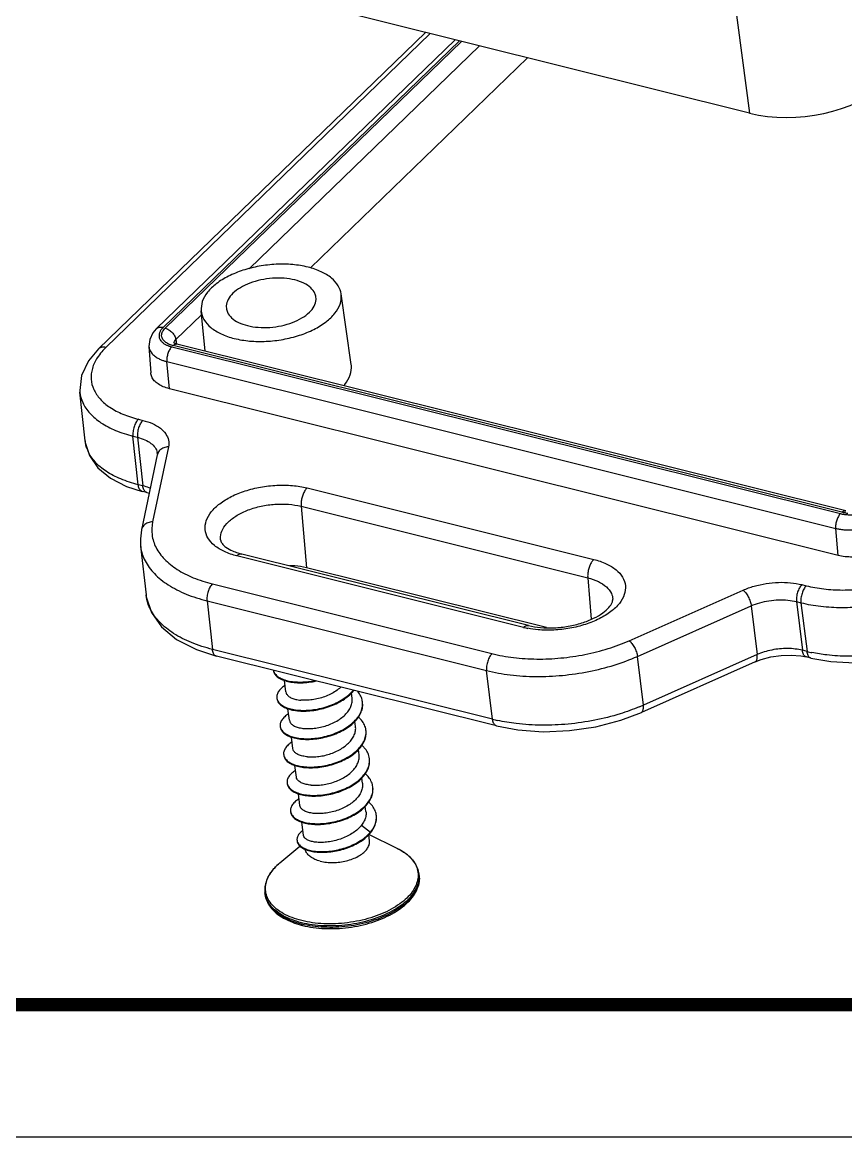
# Model space of a CAD drawing. Header units: millimetres. Extents: x -315 to 1788, y -2932 to -1928.
# Drawn here: x -227.97 to -207.54, y -2932.11 to -2904.47 of the extents above; entities that cross this region are included whole.
import ezdxf

# ---------------------------------------------------------------- set-up
doc = ezdxf.new("R2010")
doc.units = ezdxf.units.MM
doc.layers.add('from', color=7, linetype='Continuous')

# ---------------------------------------------------------------- blocks, each defined once
blk = doc.blocks.new('*u60')
at = {"color": 7, "linetype": 'Continuous'}
for p, q in [((-3.476, 2.412, 0), (-2.415, -5.513, 0)), ((-2.415, -5.513, 0), (-26.122, 0.398, 0)), ((-13.901, -2.649, 0), (-25.496, -13.866, 0)), ((-13.732, -2.691, 0), (-25.229, -13.813, 0)), ((-12.849, -2.911, 0), (-23.443, -13.159, 0)), ((-12.699, -2.949, 0), (-23.205, -13.112, 0)), ((-23.127, -13.131, 0), (-12.621, -2.968, 0)), ((-20.155, -11.025, 0), (-11.989, -3.126, 0)), ((-10.282, -3.551, 0), (-17.98, -10.998, 0)), ((-16.535, -14.417, 0), (-16.893, -11.914, 0)), ((-21.712, -13.941, 0), (-21.856, -12.519, 0)), ((-22.75, -13.535, 0), (-21.842, -12.657, 0)), ((-23.704, -13.776, 0), (-23.638, -14.716, 0)), ((-22.897, -13.792, 0), (0.804, -19.701, 0)), ((0.852, -19.655, 0), (-22.849, -13.746, 0)), ((-22.82, -13.651, 0), (-22.837, -13.64, 0)), ((-22.75, -13.535, 0), (-22.724, -13.694, 0)), ((0.99, -19.601, 0), (-22.712, -13.692, 0)), ((-23.067, -14.314, 0), (0.634, -20.223, 0)), ((-22.979, -15.274, 0), (-23.067, -14.314, 0)), ((0.723, -21.183, 0), (-22.979, -15.274, 0)), ((-25.966, -17.122, 0), (-26.151, -15.402, 0)), ((-24.079, -16.356, 0), (-23.92, -16.396, 0)), ((-24.269, -16.957, 0), (-24.11, -16.996, 0)), ((-24.084, -18.677, 0), (-24.269, -16.957, 0)), ((-24.11, -16.996, 0), (-23.92, -18.718, 0)), ((-23.013, -17.338, 0), (-23.574, -19.993, 0)), ((-23.407, -17.621, 0), (-23.969, -20.276, 0)), ((-23.404, -17.577, 0), (-23.404, -17.578, 0)), ((-24.499, -18.735, 0), (-23.943, -18.913, 0)), ((-23.92, -18.718, 0), (-24.084, -18.677, 0)), ((-23.779, -18.954, 0), (-23.943, -18.913, 0)), ((-23.779, -18.954, 0), (-23.694, -18.98, 0)), ((-18.099, -18.792, 0), (-7.94, -21.324, 0)), ((-18.311, -19.441, 0), (-8.153, -21.973, 0)), ((-18.311, -19.441, 0), (-18.122, -21.621, 0)), ((0.723, -21.183, 0), (0.634, -20.223, 0)), ((-23.998, -20.854, 0), (-23.808, -22.575, 0)), ((-10.429, -23.732, 0), (-20.587, -21.199, 0)), ((-10.257, -23.665, 0), (-20.415, -21.133, 0)), ((-9.619, -23.741, 0), (-18.122, -21.621, 0)), ((-8.153, -21.973, 0), (-8.026, -23.444, 0)), ((-21.456, -22.191, 0), (-11.546, -24.662, 0)), ((-6.683, -24.204, 0), (-2.65, -22.414, 0)), ((-0.566, -22.218, 0), (-0.407, -22.258, 0)), ((-21.646, -22.792, 0), (-21.455, -24.513, 0)), ((-21.646, -22.792, 0), (-11.736, -25.262, 0)), ((-0.755, -22.819, 0), (-0.546, -24.545, 0)), ((-0.755, -22.819, 0), (-0.597, -22.859, 0)), ((-0.597, -22.859, 0), (-0.381, -24.586, 0)), ((-6.391, -24.759, 0), (-2.359, -22.97, 0)), ((-2.359, -22.97, 0), (-2.149, -24.696, 0)), ((-22.021, -24.522, 0), (-21.315, -24.749, 0)), ((-11.527, -26.988, 0), (-21.455, -24.513, 0)), ((-11.386, -27.225, 0), (-21.315, -24.749, 0)), ((-6.182, -26.486, 0), (-6.391, -24.759, 0)), ((-2.149, -24.696, 0), (-6.182, -26.486, 0)), ((-0.381, -24.586, 0), (-0.546, -24.545, 0)), ((-0.241, -24.822, 0), (-0.405, -24.781, 0)), ((-11.527, -26.988, 0), (-11.736, -25.262, 0)), ((-2.219, -24.954, 0), (-6.252, -26.744, 0)), ((-18.848, -26.022, 0), (-18.898, -25.61, 0)), ((-16.504, -26.245, 0), (-16.526, -26.059, 0)), ((-18.725, -27.026, 0), (-18.776, -26.615, 0)), ((-16.381, -27.249, 0), (-16.404, -27.059, 0)), ((-18.603, -28.03, 0), (-18.653, -27.622, 0)), ((-16.259, -28.253, 0), (-16.282, -28.064, 0)), ((-18.48, -29.034, 0), (-18.531, -28.623, 0)), ((-16.136, -29.257, 0), (-16.159, -29.073, 0)), ((-18.358, -30.038, 0), (-18.408, -29.626, 0)), ((-16.014, -30.261, 0), (-16.037, -30.072, 0)), ((-18.229, -31.093, 0), (-18.285, -30.633, 0)), ((-16.17, -30.742, 0), (-15.853, -30.985, 0)), ((-15.887, -31.294, 0), (-15.914, -31.075, 0)), ((-14.903, -31.566, 0), (-15.913, -31.074, 0)), ((-15.853, -30.985, 0), (-15.85, -31.01, 0)), ((-19.06, -32.074, 0), (-18.351, -31.48, 0)), ((-14.126, -32.523, 0), (-14.132, -32.474, 0)), ((-19.585, -33.189, 0), (-19.591, -33.14, 0))]:
    blk.add_line(p, q, dxfattribs=at)
at = {"color": 7, "linetype": 'Continuous', "elevation": 0}
for points in [[(-23.443, -13.159), (-23.56, -13.294), (-23.676, -13.53), (-23.704, -13.776)], [(-22.712, -13.692), (-22.745, -13.683), (-22.82, -13.651)], [(-25.496, -13.866), (-25.85, -14.286), (-26.097, -14.809), (-26.156, -15.343), (-26.151, -15.403)], [(-25.967, -17.12), (-25.959, -17.178), (-25.812, -17.647), (-25.512, -18.075), (-25.068, -18.444), (-24.499, -18.735)], [(-23.404, -17.578), (-23.404, -17.605), (-23.407, -17.621)], [(-23.969, -20.277), (-24.008, -20.596), (-23.998, -20.854)], [(-23.808, -22.574), (-23.798, -22.651), (-23.618, -23.208), (-23.258, -23.718), (-22.724, -24.161), (-22.021, -24.522)], [(-0.241, -24.822), (0.464, -24.947), (1.317, -24.983), (2.187, -24.908), (3.036, -24.726), (3.827, -24.441), (4.524, -24.061), (5.019, -23.666)], [(-2.219, -24.954), (-2.007, -24.872), (-1.664, -24.779), (-1.303, -24.725), (-0.943, -24.712), (-0.604, -24.742), (-0.405, -24.781)], [(-11.386, -27.225), (-10.632, -27.366), (-9.727, -27.429), (-8.797, -27.391), (-7.871, -27.253), (-6.979, -27.02), (-6.252, -26.744)]]:
    blk.add_lwpolyline(points, dxfattribs=at)
at = {"color": 7, "linetype": 'Continuous'}
for centre, radius, start, end in [((-22.597, -12.733, 0), 1.044, 254.7648, 256.0142), ((-24.731, -16.975, 0), 1.245, 199.6801, 204.85), ((-23.831, -17.623, 0), 0.429, 6.1413, 11.6181), ((-23.104, -17.684, 0), 0.31, 160.3056, 168.1947), ((-24.208, -20.041, 0), 1.352, 65.937, 67.6625), ((1.158, -18.346, 0), 1.345, 262.317, 265.8847), ((-19.865, -18.915, 0), 2.285, 252.5042, 256.0589), ((-9.682, -20.73, 0), 3.094, 256.0194, 258.9611), ((0.854, -19.606, 0), 5.131, 256.0696, 258.079), ((-19.026, -25.197, 0), 0.273, 191.8208, 194.6768), ((-18.909, -26.201, 0), 0.268, 186.9282, 192.1784), ((-16.746, -26.446, 0), 0.614, 4.6532, 6.9995), ((-9.085, -19.933, 0), 7.167, 292.6481, 293.8964), ((-18.767, -27.201, 0), 0.288, 187.1594, 192.1282), ((-9.988, -20.8, 0), 6.376, 256.037, 257.662), ((-16.639, -27.452, 0), 0.631, 4.6816, 6.974), ((-18.648, -28.207, 0), 0.283, 186.8411, 197.2381), ((-16.517, -28.456, 0), 0.631, 4.6365, 6.9169), ((-18.542, -29.213, 0), 0.267, 186.7772, 192.075), ((-16.377, -29.458, 0), 0.614, 4.6428, 6.9661), ((-18.404, -30.214, 0), 0.282, 187.1636, 192.1992), ((-16.264, -30.464, 0), 0.624, 1.724, 7.0026), ((-16.777, -30.215, 0), 1.203, 319.4745, 320.2192), ((-16.772, -30.242, 0), 1.2, 320.2183, 321.1239), ((-18.203, -31.245, 0), 0.254, 187.1377, 192.7807), ((-18.191, -33.242, 0), 1.448, 141.9547, 145.5692), ((-18.524, -33.047, 0), 1.061, 156.5211, 156.7611), ((-14.919, -32.57, 0), 0.793, 3.4027, 6.9283), ((-18.815, -33.046, 0), 0.782, 186.9356, 190.4967), ((-17.454, -31.041, 0), 3.351, 255.3074, 256.0025)]:
    blk.add_arc(centre, radius, start, end, dxfattribs=at)
blk.add_ellipse((-0.59, -3.741, 0), major_axis=(3.475, 0.422), ratio=0.539083, start_param=-2.187859, end_param=-0.618965, dxfattribs=at)
for points, start_tangent, end_tangent in [([(-18.066, -10.968, 0), (-18.61, -10.878, 0), (-19.2, -10.868, 0), (-19.797, -10.936, 0), (-20.373, -11.08, 0), (-20.887, -11.29, 0), (-21.317, -11.556, 0), (-21.63, -11.859, 0), (-21.815, -12.187, 0), (-21.856, -12.514, 0), (-21.856, -12.519, 0)], (-0.9703, 0.241905), (0.101342, -0.994852)), ([(-16.893, -11.914, 0), (-16.992, -11.635, 0), (-17.232, -11.358, 0), (-17.598, -11.131, 0), (-18.066, -10.968, 0)], (-0.143722, 0.989618), (-0.9703, 0.241905)), ([(-18.537, -11.423, 0), (-18.916, -11.363, 0), (-19.326, -11.362, 0), (-19.739, -11.421, 0), (-20.127, -11.535, 0), (-20.464, -11.696, 0), (-20.727, -11.894, 0), (-20.897, -12.115, 0), (-20.963, -12.343, 0), (-20.961, -12.416, 0)], (-0.9703, 0.241905), (0.104394, -0.994536)), ([(-17.786, -12.028, 0), (-17.824, -11.898, 0), (-17.971, -11.7, 0), (-18.214, -11.538, 0), (-18.537, -11.423, 0)], (-0.14401, 0.989576), (-0.9703, 0.241905)), ([(-20.679, -13.495, 0), (-20.135, -13.585, 0), (-19.545, -13.595, 0), (-18.948, -13.527, 0), (-18.372, -13.383, 0), (-17.858, -13.173, 0), (-17.428, -12.907, 0), (-17.115, -12.604, 0), (-16.93, -12.276, 0), (-16.889, -11.949, 0), (-16.893, -11.914, 0)], (0.9703, -0.241905), (-0.143722, 0.989618)), ([(-20.209, -13.04, 0), (-19.829, -13.1, 0), (-19.419, -13.101, 0), (-19.006, -13.042, 0), (-18.618, -12.928, 0), (-18.281, -12.767, 0), (-18.018, -12.569, 0), (-17.848, -12.348, 0), (-17.782, -12.12, 0), (-17.786, -12.028, 0)], (0.9703, -0.241905), (-0.14401, 0.989576)), ([(-21.856, -12.519, 0), (-21.753, -12.828, 0), (-21.513, -13.105, 0), (-21.147, -13.332, 0), (-20.679, -13.495, 0)], (0.101342, -0.994852), (0.9703, -0.241905)), ([(-20.961, -12.416, 0), (-20.921, -12.565, 0), (-20.774, -12.763, 0), (-20.531, -12.925, 0), (-20.209, -13.04, 0)], (0.104394, -0.994536), (0.9703, -0.241905)), ([(-23.205, -13.112, 0), (-23.329, -13.104, 0), (-23.428, -13.146, 0), (-23.443, -13.159, 0)], (-0.970299, 0.241907), (-0.714728, -0.699402)), ([(-23.205, -13.112, 0), (-23.23, -13.137, 0), (-23.255, -13.165, 0), (-23.278, -13.197, 0), (-23.301, -13.232, 0), (-23.32, -13.271, 0), (-23.335, -13.313, 0), (-23.344, -13.36, 0), (-23.346, -13.411, 0), (-23.337, -13.467, 0), (-23.315, -13.522, 0), (-23.283, -13.573, 0), (-23.244, -13.617, 0), (-23.204, -13.653, 0), (-23.162, -13.682, 0), (-23.121, -13.707, 0), (-23.08, -13.728, 0), (-23.04, -13.746, 0), (-23.001, -13.761, 0), (-22.965, -13.773, 0), (-22.93, -13.784, 0), (-22.897, -13.792, 0)], (-0.718743, -0.695276), (0.970299, -0.241911)), ([(-22.871, -13.74, 0), (-23.005, -13.692, 0), (-23.139, -13.608, 0), (-23.227, -13.501, 0), (-23.254, -13.379, 0), (-23.22, -13.253, 0), (-23.127, -13.131, 0)], (-0.964831, 0.262873), (0.718621, 0.695402)), ([(-23.127, -13.131, 0), (-22.998, -13.187, 0), (-22.882, -13.282, 0), (-22.795, -13.405, 0), (-22.75, -13.535, 0)], (0.9703, -0.241905), (0.162235, -0.986752)), ([(-25.229, -13.813, 0), (-25.371, -13.805, 0), (-25.484, -13.855, 0), (-25.496, -13.866, 0)], (-0.9703, 0.241905), (-0.715095, -0.699028)), ([(-25.229, -13.813, 0), (-25.375, -13.967, 0)], (-0.718647, -0.695375), (-0.652867, -0.757473)), ([(-23.704, -13.776, 0), (-23.691, -13.852, 0), (-23.66, -13.931, 0), (-23.615, -14.003, 0), (-23.56, -14.065, 0), (-23.502, -14.116, 0), (-23.443, -14.158, 0), (-23.384, -14.194, 0), (-23.326, -14.224, 0), (-23.269, -14.249, 0), (-23.215, -14.27, 0), (-23.163, -14.287, 0), (-23.114, -14.302, 0), (-23.067, -14.314, 0)], (0.070071, -0.997542), (0.9703, -0.241907)), ([(-22.897, -13.792, 0), (-22.972, -13.892, 0), (-23.031, -14.025, 0), (-23.064, -14.173, 0), (-23.067, -14.314, 0)], (-0.718749, -0.695269), (0.091956, -0.995763)), ([(-22.849, -13.746, 0), (-22.768, -13.694, 0), (-22.712, -13.693, 0)], (0.718738, 0.695281), (0.976515, -0.215449)), ([(-22.817, -13.654, 0), (-22.8, -13.601, 0)], (0.132402, 0.991196), (0.454941, 0.890522)), ([(-22.8, -13.601, 0), (-22.75, -13.535, 0)], (0.454941, 0.890522), (0.718994, 0.695016)), ([(-25.375, -13.967, 0), (-25.533, -14.177, 0), (-25.71, -14.556, 0), (-25.753, -14.936, 0), (-25.661, -15.301, 0), (-25.436, -15.638, 0), (-25.087, -15.933, 0), (-24.629, -16.176, 0), (-24.079, -16.356, 0)], (-0.652867, -0.757473), (0.970274, -0.242007)), ([(-16.8, -15.169, 0), (-16.761, -15.122, 0), (-16.573, -14.787, 0), (-16.53, -14.453, 0), (-16.535, -14.417, 0)], (0.651954, 0.758258), (-0.143719, 0.989619)), ([(-22.979, -15.274, 0), (-23.195, -15.203, 0), (-23.376, -15.107, 0), (-23.513, -14.991, 0), (-23.602, -14.858, 0), (-23.638, -14.716, 0)], (-0.9703, 0.241905), (-0.069644, 0.997572)), ([(-26.151, -15.403, 0), (-26.051, -15.766, 0), (-25.798, -16.146, 0), (-25.405, -16.479, 0), (-24.889, -16.753, 0), (-24.269, -16.957, 0)], (0.109263, -0.994013), (0.970071, -0.242821)), ([(-24.079, -16.356, 0), (-24.165, -16.471, 0), (-24.231, -16.625, 0), (-24.268, -16.796, 0), (-24.269, -16.957, 0)], (-0.718749, -0.695269), (0.115215, -0.993341)), ([(-23.92, -16.396, 0), (-24.006, -16.511, 0), (-24.073, -16.665, 0), (-24.109, -16.835, 0), (-24.11, -16.996, 0)], (-0.718749, -0.695269), (0.115215, -0.993341)), ([(-23.92, -16.396, 0), (-23.576, -16.513, 0), (-23.3, -16.676, 0), (-23.108, -16.875, 0), (-23.011, -17.1, 0), (-23.013, -17.338, 0)], (0.970242, -0.242136), (-0.206806, -0.978382)), ([(-25.903, -17.394, 0), (-25.966, -17.122, 0)], (-0.336619, 0.941641), (-0.108207, 0.994128)), ([(-24.11, -16.996, 0), (-23.844, -17.087, 0), (-23.633, -17.211, 0), (-23.486, -17.364, 0), (-23.411, -17.537, 0)], (0.970654, -0.240482), (0.201771, -0.979433)), ([(-23.013, -17.338, 0), (-23.178, -17.37, 0), (-23.312, -17.454, 0), (-23.394, -17.577, 0), (-23.395, -17.58, 0)], (-0.999745, -0.022599), (-0.33753, -0.941315)), ([(-24.084, -18.677, 0), (-24.704, -18.473, 0), (-25.221, -18.199, 0), (-25.613, -17.866, 0), (-25.861, -17.498, 0)], (-0.970047, 0.242917), (-0.42021, 0.907427)), ([(-23.943, -18.912, 0), (-23.972, -18.902, 0), (-24.045, -18.819, 0), (-24.084, -18.677, 0)], (-0.975833, 0.218519), (-0.115215, 0.993341)), ([(-23.695, -18.791, 0), (-23.92, -18.718, 0)], (-0.924892, 0.380231), (-0.970701, 0.240291)), ([(-23.881, -18.86, 0), (-23.92, -18.718, 0)], (-0.447606, 0.894231), (-0.115215, 0.993341)), ([(-23.779, -18.953, 0), (-23.807, -18.943, 0), (-23.881, -18.86, 0)], (-0.975832, 0.218521), (-0.447606, 0.894231)), ([(-20.587, -21.199, 0), (-21.031, -21.046, 0), (-21.38, -20.829, 0), (-21.611, -20.565, 0), (-21.709, -20.267, 0), (-21.67, -19.953, 0), (-21.495, -19.642, 0), (-21.194, -19.351, 0), (-20.786, -19.098, 0), (-20.294, -18.898, 0), (-19.746, -18.761, 0), (-19.175, -18.696, 0), (-18.613, -18.707, 0), (-18.099, -18.792, 0)], (-0.9703, 0.241905), (0.9703, -0.241905)), ([(-18.099, -18.792, 0), (-18.174, -18.887, 0), (-18.239, -19.011, 0), (-18.285, -19.154, 0), (-18.31, -19.301, 0), (-18.311, -19.441, 0)], (-0.718749, -0.695269), (0.086257, -0.996273)), ([(-21.157, -20.654, 0), (-21.166, -20.524, 0), (-21.088, -20.255, 0), (-20.888, -19.995, 0), (-20.579, -19.762, 0), (-20.183, -19.572, 0), (-19.726, -19.438, 0), (-19.24, -19.37, 0), (-18.757, -19.37, 0), (-18.311, -19.441, 0)], (-0.183122, 0.98309), (0.9703, -0.241905)), ([(0.804, -19.701, 0), (0.729, -19.801, 0), (0.671, -19.934, 0), (0.637, -20.082, 0), (0.634, -20.223, 0)], (-0.718751, -0.695267), (0.091958, -0.995763)), ([(0.804, -19.701, 0), (0.846, -19.711, 0), (0.894, -19.72, 0), (0.949, -19.728, 0), (1.01, -19.735, 0), (1.079, -19.74, 0), (1.154, -19.741, 0), (1.238, -19.739, 0), (1.332, -19.732, 0), (1.436, -19.718, 0), (1.541, -19.697, 0), (1.64, -19.671, 0), (1.727, -19.643, 0), (1.799, -19.614, 0)], (0.970301, -0.241899), (0.920343, 0.391113)), ([(0.852, -19.655, 0), (0.933, -19.603, 0), (0.99, -19.602, 0)], (0.718749, 0.695269), (0.976001, -0.217768)), ([(0.978, -19.678, 0), (0.852, -19.655, 0)], (-0.99094, 0.134303), (-0.970181, 0.24238)), ([(-23.574, -19.993, 0), (-23.74, -20.025, 0), (-23.874, -20.109, 0), (-23.956, -20.232, 0), (-23.969, -20.276, 0)], (-0.999745, -0.022599), (-0.205048, -0.978752)), ([(-23.574, -19.993, 0), (-23.594, -20.455, 0), (-23.453, -20.903, 0), (-23.153, -21.315, 0), (-22.707, -21.676, 0), (-22.133, -21.971, 0), (-21.456, -22.191, 0)], (-0.206783, -0.978387), (0.970279, -0.241989)), ([(0.634, -20.223, 0), (0.694, -20.237, 0), (0.763, -20.25, 0), (0.84, -20.262, 0), (0.927, -20.272, 0), (1.024, -20.278, 0), (1.132, -20.28, 0), (1.251, -20.277, 0), (1.385, -20.267, 0), (1.532, -20.247, 0), (1.682, -20.218, 0), (1.823, -20.181, 0), (1.946, -20.14, 0), (2.049, -20.1, 0), (2.135, -20.06, 0), (2.21, -20.022, 0), (2.274, -19.985, 0), (2.329, -19.949, 0), (2.376, -19.915, 0), (2.417, -19.884, 0), (2.452, -19.854, 0), (2.482, -19.826, 0)], (0.970299, -0.241907), (0.718751, 0.695268)), ([(-23.998, -20.854, 0), (-23.995, -20.885, 0), (-23.839, -21.376, 0), (-23.511, -21.828, 0), (-23.021, -22.225, 0), (-22.39, -22.55, 0), (-21.646, -22.792, 0)], (0.109119, -0.994029), (0.970185, -0.242367)), ([(-21.158, -20.654, 0), (-21.109, -20.76, 0), (-20.974, -20.891, 0), (-20.743, -21.022, 0)], (0.182551, -0.983196), (0.914, -0.405714)), ([(2.637, -20.771, 0), (2.472, -20.903, 0), (2.268, -21.019, 0), (2.032, -21.114, 0), (1.774, -21.185, 0), (1.504, -21.228, 0), (1.231, -21.242, 0), (0.967, -21.227, 0), (0.723, -21.183, 0)], (-0.718749, -0.695269), (-0.9703, 0.241905)), ([(-20.743, -21.022, 0), (-20.552, -21.094, 0)], (0.914, -0.405714), (0.95343, -0.301613)), ([(-20.587, -21.199, 0), (-20.507, -21.143, 0), (-20.429, -21.13, 0), (-20.415, -21.133, 0)], (0.718749, 0.695269), (0.967225, -0.253921)), ([(-0.407, -22.258, 0), (0.213, -22.369, 0), (0.883, -22.408, 0), (1.574, -22.372, 0), (2.261, -22.262, 0), (2.916, -22.083, 0), (3.515, -21.842, 0), (4.034, -21.548, 0), (4.453, -21.213, 0)], (0.970325, -0.241804), (0.718851, 0.695164)), ([(-18.122, -21.621, 0), (-18.537, -21.556, 0), (-18.719, -21.547, 0)], (-0.9703, 0.241905), (-0.999894, 0.014535)), ([(-7.94, -21.324, 0), (-7.497, -21.478, 0), (-7.148, -21.695, 0), (-6.917, -21.959, 0), (-6.819, -22.257, 0), (-6.858, -22.571, 0), (-7.033, -22.882, 0), (-7.334, -23.172, 0), (-7.742, -23.426, 0), (-8.234, -23.626, 0), (-8.782, -23.763, 0), (-9.353, -23.828, 0), (-9.915, -23.817, 0), (-10.274, -23.766, 0)], (0.9703, -0.241905), (-0.981436, 0.19179)), ([(-7.94, -21.324, 0), (-8.016, -21.419, 0), (-8.08, -21.543, 0), (-8.127, -21.686, 0), (-8.152, -21.834, 0), (-8.153, -21.973, 0)], (-0.718749, -0.695269), (0.086257, -0.996273)), ([(-0.597, -22.859, 0), (0.104, -22.984, 0), (0.858, -23.027, 0), (1.637, -22.986, 0), (2.41, -22.862, 0), (3.147, -22.661, 0), (3.822, -22.389, 0), (4.406, -22.059, 0), (4.879, -21.681, 0)], (0.970528, -0.24099), (0.719412, 0.694583)), ([(-8.153, -21.973, 0), (-7.774, -22.108, 0), (-7.488, -22.299, 0), (-7.314, -22.533, 0), (-7.265, -22.73, 0)], (0.9703, -0.241905), (0.064628, -0.997909)), ([(-21.456, -22.191, 0), (-21.542, -22.306, 0), (-21.609, -22.46, 0), (-21.645, -22.631, 0), (-21.646, -22.792, 0)], (-0.718749, -0.695269), (0.115215, -0.993341)), ([(-2.65, -22.414, 0), (-2.26, -22.273, 0), (-1.832, -22.179, 0), (-1.392, -22.138, 0), (-0.961, -22.151, 0), (-0.566, -22.218, 0)], (0.914139, 0.405402), (0.970328, -0.241791)), ([(-2.65, -22.414, 0), (-2.553, -22.512, 0), (-2.464, -22.652, 0), (-2.395, -22.812, 0), (-2.359, -22.97, 0)], (0.803454, -0.595367), (0.126194, -0.992006)), ([(-0.566, -22.218, 0), (-0.652, -22.333, 0), (-0.718, -22.488, 0), (-0.754, -22.658, 0), (-0.755, -22.819, 0)], (-0.718749, -0.695269), (0.115215, -0.993341)), ([(-0.407, -22.258, 0), (-0.493, -22.373, 0), (-0.559, -22.527, 0), (-0.595, -22.698, 0), (-0.597, -22.859, 0)], (-0.718749, -0.695269), (0.115215, -0.993341)), ([(-21.455, -24.513, 0), (-22.201, -24.271, 0), (-22.831, -23.946, 0), (-23.32, -23.55, 0), (-23.649, -23.098, 0), (-23.804, -22.607, 0), (-23.808, -22.575, 0)], (-0.970172, 0.242416), (-0.109002, 0.994041)), ([(-10.257, -23.665, 0), (-9.828, -23.736, 0), (-9.344, -23.748, 0), (-8.841, -23.693, 0), (-8.362, -23.577, 0), (-7.944, -23.411, 0), (-7.619, -23.218, 0), (-7.402, -23.023, 0), (-7.29, -22.852, 0), (-7.265, -22.73, 0)], (0.9703, -0.241905), (-0.059281, 0.998241)), ([(-2.359, -22.97, 0), (-2.057, -22.86, 0), (-1.729, -22.788, 0), (-1.391, -22.756, 0), (-1.061, -22.767, 0), (-0.755, -22.819, 0)], (0.913462, 0.406924), (0.969944, -0.24333)), ([(-10.429, -23.732, 0), (-10.349, -23.676, 0), (-10.271, -23.663, 0), (-10.257, -23.665, 0)], (0.718749, 0.695269), (0.967225, -0.253921)), ([(4.931, -23.555, 0), (4.621, -23.786, 0), (4.037, -24.117, 0), (3.362, -24.388, 0), (2.625, -24.589, 0), (1.852, -24.713, 0), (1.073, -24.754, 0), (0.319, -24.711, 0), (-0.206, -24.626, 0)], (-0.767247, -0.641352), (-0.978401, 0.206714)), ([(-11.546, -24.662, 0), (-10.786, -24.8, 0), (-9.961, -24.854, 0), (-9.105, -24.817, 0), (-8.25, -24.693, 0), (-7.432, -24.485, 0), (-6.683, -24.204, 0)], (0.970321, -0.241822), (0.914083, 0.405528)), ([(-6.683, -24.204, 0), (-6.586, -24.302, 0), (-6.497, -24.441, 0), (-6.429, -24.602, 0), (-6.392, -24.759, 0)], (0.803454, -0.595367), (0.126194, -0.992006)), ([(-0.546, -24.545, 0), (-0.798, -24.499, 0), (-1.07, -24.481, 0), (-1.351, -24.493, 0), (-1.631, -24.534, 0), (-1.9, -24.602, 0), (-2.149, -24.696, 0)], (-0.969891, 0.243539), (-0.913384, -0.407098)), ([(-21.315, -24.748, 0), (-21.344, -24.738, 0), (-21.417, -24.656, 0), (-21.456, -24.513, 0)], (-0.975833, 0.21852), (-0.115215, 0.993341)), ([(-11.546, -24.662, 0), (-11.632, -24.777, 0), (-11.699, -24.931, 0), (-11.735, -25.101, 0), (-11.736, -25.262, 0)], (-0.718749, -0.695269), (0.115215, -0.993341)), ([(-11.736, -25.262, 0), (-10.9, -25.414, 0), (-9.994, -25.473, 0), (-9.053, -25.433, 0), (-8.115, -25.296, 0), (-7.216, -25.068, 0), (-6.391, -24.759, 0)], (0.970415, -0.241443), (0.914238, 0.405178)), ([(-2.219, -24.953, 0), (-2.192, -24.935, 0), (-2.149, -24.842, 0), (-2.149, -24.696, 0)], (0.923571, 0.383426), (-0.126194, 0.992006)), ([(-0.405, -24.78, 0), (-0.434, -24.77, 0), (-0.507, -24.688, 0), (-0.546, -24.545, 0)], (-0.975574, 0.219671), (-0.115215, 0.993341)), ([(-0.343, -24.729, 0), (-0.381, -24.586, 0)], (-0.447606, 0.894231), (-0.115215, 0.993341)), ([(-0.241, -24.821, 0), (-0.269, -24.811, 0), (-0.343, -24.729, 0)], (-0.975709, 0.219072), (-0.447606, 0.894231)), ([(-19.294, -25.254, 0), (-19.287, -25.292, 0), (-19.231, -25.404, 0), (-19.125, -25.504, 0), (-18.974, -25.586, 0), (-18.783, -25.647, 0), (-18.558, -25.684, 0), (-18.308, -25.694, 0), (-18.042, -25.676, 0), (-17.777, -25.631, 0)], (0.11822, -0.992987), (0.977145, 0.212575)), ([(-19.29, -25.267, 0), (-19.234, -25.379, 0), (-19.128, -25.479, 0), (-18.977, -25.561, 0), (-18.786, -25.622, 0), (-18.561, -25.659, 0), (-18.311, -25.669, 0), (-18.045, -25.651, 0), (-17.838, -25.618, 0)], (0.253453, -0.967348), (0.981346, 0.192249)), ([(-18.878, -25.788, 0), (-18.992, -25.872, 0), (-19.103, -25.991, 0), (-19.164, -26.114, 0), (-19.175, -26.233, 0)], (-0.843977, -0.536379), (0.120571, -0.992705)), ([(-19.172, -26.258, 0), (-19.171, -26.26, 0), (-19.13, -26.376, 0), (-19.039, -26.48, 0), (-18.901, -26.568, 0), (-18.721, -26.635, 0), (-18.505, -26.68, 0), (-18.262, -26.698, 0), (-18, -26.688, 0), (-17.727, -26.65, 0), (-17.454, -26.584, 0), (-17.19, -26.491, 0), (-16.944, -26.373, 0), (-16.725, -26.233, 0), (-16.541, -26.076, 0), (-16.443, -25.966, 0)], (0.120571, -0.992705), (0.619474, 0.785017)), ([(-19.171, -26.257, 0), (-19.133, -26.351, 0), (-19.042, -26.455, 0), (-18.904, -26.543, 0), (-18.724, -26.61, 0), (-18.509, -26.655, 0), (-18.265, -26.673, 0), (-18.003, -26.663, 0), (-17.73, -26.625, 0), (-17.457, -26.559, 0), (-17.193, -26.466, 0), (-16.947, -26.348, 0), (-16.728, -26.208, 0), (-16.544, -26.051, 0), (-16.462, -25.961, 0)], (0.210191, -0.97766), (0.636879, 0.770964)), ([(-18.848, -26.022, 0), (-18.823, -26.094, 0), (-18.755, -26.172, 0), (-18.645, -26.237, 0), (-18.5, -26.284, 0), (-18.326, -26.311, 0)], (0.126116, -0.992016), (0.996245, -0.086581)), ([(-16.901, -25.85, 0), (-16.911, -25.859, 0), (-17.077, -25.988, 0), (-17.27, -26.099, 0), (-17.478, -26.188, 0), (-17.693, -26.254, 0), (-17.914, -26.297, 0), (-18.129, -26.316, 0), (-18.326, -26.311, 0)], (-0.734514, -0.678593), (-0.996245, 0.086581)), ([(-16.136, -26.372, 0), (-16.174, -26.218, 0), (-16.266, -26.053, 0), (-16.315, -25.991, 0)], (-0.121772, 0.992558), (-0.661912, 0.749582)), ([(-19.049, -27.262, 0), (-19.025, -27.347, 0), (-18.948, -27.454, 0), (-18.824, -27.548, 0), (-18.656, -27.622, 0), (-18.45, -27.673, 0), (-18.214, -27.699, 0), (-17.957, -27.698, 0), (-17.686, -27.668, 0), (-17.412, -27.61, 0), (-17.144, -27.525, 0), (-16.892, -27.414, 0), (-16.664, -27.281, 0), (-16.469, -27.129, 0), (-16.314, -26.961, 0), (-16.203, -26.784, 0), (-16.141, -26.602, 0), (-16.13, -26.42, 0), (-16.133, -26.397, 0)], (0.124405, -0.992232), (-0.121772, 0.992558)), ([(-19.048, -27.262, 0), (-19.028, -27.321, 0), (-18.952, -27.429, 0), (-18.827, -27.522, 0), (-18.659, -27.597, 0), (-18.453, -27.648, 0), (-18.217, -27.674, 0), (-17.96, -27.673, 0), (-17.689, -27.643, 0), (-17.415, -27.585, 0), (-17.147, -27.5, 0), (-16.895, -27.389, 0), (-16.667, -27.256, 0), (-16.472, -27.103, 0), (-16.317, -26.936, 0), (-16.206, -26.759, 0), (-16.144, -26.577, 0), (-16.133, -26.397, 0)], (0.209897, -0.977723), (-0.08112, 0.996704)), ([(-18.203, -27.315, 0), (-18.007, -27.32, 0), (-17.792, -27.301, 0), (-17.572, -27.258, 0), (-17.357, -27.192, 0), (-17.149, -27.104, 0), (-16.956, -26.993, 0), (-16.79, -26.864, 0), (-16.659, -26.725, 0), (-16.565, -26.576, 0), (-16.511, -26.42, 0), (-16.502, -26.264, 0), (-16.504, -26.245, 0)], (0.996245, -0.086581), (-0.122014, 0.992528)), ([(-18.756, -26.793, 0), (-18.827, -26.842, 0), (-18.952, -26.959, 0), (-19.029, -27.081, 0), (-19.054, -27.204, 0), (-19.052, -27.237, 0)], (-0.843488, -0.537147), (0.124405, -0.992232)), ([(-6.325, -26.547, 0), (-7.008, -26.795, 0), (-7.906, -27.022, 0), (-8.844, -27.159, 0), (-9.783, -27.199, 0), (-10.689, -27.141, 0), (-11.35, -27.03, 0)], (-0.922867, -0.385119), (-0.976882, 0.213778)), ([(-6.253, -26.742, 0), (-6.225, -26.725, 0), (-6.183, -26.632, 0), (-6.182, -26.486, 0)], (0.923826, 0.382813), (-0.126194, 0.992006)), ([(-18.725, -27.026, 0), (-18.701, -27.098, 0), (-18.632, -27.176, 0), (-18.522, -27.241, 0), (-18.377, -27.288, 0), (-18.203, -27.315, 0)], (0.126085, -0.992019), (0.996245, -0.086581)), ([(-16.111, -27.105, 0), (-16.236, -26.95, 0), (-16.28, -26.908, 0)], (-0.528153, 0.849149), (-0.750389, 0.660996)), ([(-16.013, -27.376, 0), (-16.034, -27.274, 0), (-16.111, -27.105, 0)], (-0.121407, 0.992603), (-0.528153, 0.849149)), ([(-11.385, -27.224, 0), (-11.414, -27.213, 0), (-11.487, -27.131, 0), (-11.526, -26.988, 0)], (-0.975753, 0.218872), (-0.115215, 0.993341)), ([(-18.926, -28.266, 0), (-18.916, -28.316, 0), (-18.854, -28.428, 0), (-18.743, -28.526, 0), (-18.587, -28.606, 0), (-18.392, -28.664, 0), (-18.165, -28.698, 0), (-17.913, -28.705, 0), (-17.645, -28.684, 0), (-17.371, -28.635, 0), (-17.1, -28.557, 0), (-16.842, -28.454, 0), (-16.606, -28.327, 0), (-16.401, -28.18, 0), (-16.233, -28.016, 0), (-16.108, -27.841, 0), (-16.031, -27.66, 0), (-16.005, -27.478, 0), (-16.01, -27.401, 0)], (0.119766, -0.992802), (-0.121407, 0.992603)), ([(-18.919, -28.291, 0), (-18.857, -28.403, 0), (-18.746, -28.501, 0), (-18.59, -28.581, 0), (-18.395, -28.639, 0), (-18.168, -28.673, 0), (-17.916, -28.68, 0), (-17.648, -28.659, 0), (-17.374, -28.61, 0), (-17.103, -28.532, 0), (-16.845, -28.429, 0), (-16.61, -28.302, 0), (-16.404, -28.154, 0), (-16.236, -27.991, 0), (-16.111, -27.816, 0), (-16.035, -27.635, 0), (-16.008, -27.452, 0), (-16.011, -27.401, 0)], (0.297134, -0.954836), (-0.081606, 0.996665)), ([(-18.081, -28.319, 0), (-17.889, -28.324, 0), (-17.682, -28.307, 0), (-17.468, -28.267, 0), (-17.255, -28.204, 0), (-17.051, -28.119, 0), (-16.863, -28.016, 0), (-16.698, -27.895, 0), (-16.563, -27.761, 0), (-16.462, -27.618, 0), (-16.399, -27.468, 0), (-16.377, -27.318, 0), (-16.381, -27.249, 0)], (0.996245, -0.086581), (-0.121263, 0.99262)), ([(-18.632, -27.796, 0), (-18.659, -27.813, 0), (-18.797, -27.927, 0), (-18.889, -28.048, 0), (-18.93, -28.171, 0), (-18.93, -28.241, 0)], (-0.843836, -0.5366), (0.119766, -0.992802)), ([(-18.081, -28.319, 0), (-18.254, -28.292, 0), (-18.4, -28.245, 0), (-18.51, -28.18, 0), (-18.578, -28.102, 0), (-18.603, -28.03, 0)], (-0.996245, 0.086581), (-0.126126, 0.992014)), ([(-15.891, -28.38, 0), (-15.899, -28.33, 0), (-15.96, -28.158, 0), (-16.071, -27.998, 0), (-16.158, -27.912, 0)], (-0.120457, 0.992719), (-0.751106, 0.660182)), ([(-18.804, -29.27, 0), (-18.802, -29.285, 0), (-18.755, -29.4, 0), (-18.658, -29.502, 0), (-18.516, -29.588, 0), (-18.332, -29.653, 0), (-18.113, -29.695, 0), (-17.867, -29.71, 0), (-17.603, -29.697, 0), (-17.33, -29.656, 0), (-17.057, -29.587, 0), (-16.794, -29.491, 0), (-16.551, -29.371, 0), (-16.336, -29.229, 0), (-16.156, -29.07, 0), (-16.018, -28.898, 0), (-15.927, -28.718, 0), (-15.885, -28.536, 0), (-15.888, -28.405, 0)], (0.118344, -0.992973), (-0.120457, 0.992719)), ([(-18.803, -29.269, 0), (-18.758, -29.375, 0), (-18.662, -29.477, 0), (-18.519, -29.563, 0), (-18.335, -29.628, 0), (-18.116, -29.67, 0), (-17.87, -29.685, 0), (-17.606, -29.672, 0), (-17.333, -29.631, 0), (-17.06, -29.562, 0), (-16.798, -29.466, 0), (-16.554, -29.346, 0), (-16.339, -29.204, 0), (-16.159, -29.045, 0), (-16.021, -28.873, 0), (-15.93, -28.693, 0), (-15.888, -28.51, 0), (-15.888, -28.405, 0)], (0.20909, -0.977896), (-0.080859, 0.996726)), ([(-17.958, -29.323, 0), (-17.761, -29.328, 0), (-17.548, -29.309, 0), (-17.328, -29.266, 0), (-17.109, -29.199, 0), (-16.901, -29.11, 0), (-16.711, -29, 0), (-16.547, -28.874, 0), (-16.415, -28.734, 0), (-16.32, -28.584, 0), (-16.266, -28.43, 0), (-16.256, -28.276, 0), (-16.259, -28.253, 0)], (0.996245, -0.086581), (-0.121821, 0.992552)), ([(-18.51, -28.8, 0), (-18.638, -28.896, 0), (-18.744, -29.016, 0), (-18.8, -29.139, 0), (-18.807, -29.245, 0)], (-0.844239, -0.535966), (0.118344, -0.992973)), ([(-17.958, -29.323, 0), (-18.133, -29.296, 0), (-18.277, -29.249, 0), (-18.386, -29.185, 0), (-18.455, -29.107, 0), (-18.48, -29.034, 0)], (-0.996245, 0.086581), (-0.126127, 0.992014)), ([(-15.768, -29.384, 0), (-15.814, -29.212, 0), (-15.911, -29.048, 0), (-16.033, -28.918, 0)], (-0.12129, 0.992617), (-0.749425, 0.66209)), ([(-18.682, -30.274, 0), (-18.652, -30.371, 0), (-18.57, -30.477, 0), (-18.44, -30.569, 0), (-18.268, -30.64, 0), (-18.058, -30.689, 0), (-17.82, -30.712, 0), (-17.56, -30.708, 0), (-17.289, -30.676, 0), (-17.015, -30.615, 0), (-16.748, -30.526, 0), (-16.498, -30.413, 0), (-16.274, -30.277, 0), (-16.083, -30.123, 0), (-15.932, -29.954, 0), (-15.826, -29.776, 0), (-15.77, -29.594, 0), (-15.765, -29.412, 0), (-15.765, -29.409, 0)], (0.124375, -0.992235), (-0.12129, 0.992617)), ([(-18.68, -30.273, 0), (-18.655, -30.346, 0), (-18.573, -30.452, 0), (-18.443, -30.543, 0), (-18.271, -30.615, 0), (-18.062, -30.664, 0), (-17.823, -30.687, 0), (-17.563, -30.683, 0), (-17.292, -30.65, 0), (-17.018, -30.589, 0), (-16.751, -30.501, 0), (-16.502, -30.388, 0), (-16.277, -30.252, 0), (-16.086, -30.098, 0), (-15.935, -29.929, 0), (-15.829, -29.751, 0), (-15.773, -29.569, 0), (-15.765, -29.408, 0)], (0.211002, -0.977486), (-0.081037, 0.996711)), ([(-16.136, -29.257, 0), (-16.134, -29.276, 0), (-16.144, -29.433, 0), (-16.198, -29.589, 0), (-16.292, -29.738, 0), (-16.423, -29.877, 0), (-16.59, -30.005, 0), (-16.783, -30.116, 0), (-16.99, -30.204, 0), (-17.205, -30.27, 0), (-17.425, -30.313, 0), (-17.639, -30.332, 0), (-17.836, -30.327, 0)], (0.122031, -0.992526), (-0.996245, 0.086581)), ([(-18.388, -29.805, 0), (-18.475, -29.866, 0), (-18.595, -29.984, 0), (-18.666, -30.106, 0), (-18.686, -30.229, 0), (-18.685, -30.249, 0)], (-0.843598, -0.536976), (0.124375, -0.992235)), ([(-15.646, -30.388, 0), (-15.672, -30.267, 0), (-15.754, -30.099, 0), (-15.884, -29.946, 0), (-15.911, -29.921, 0)], (-0.121763, 0.992559), (-0.749734, 0.661739)), ([(-17.836, -30.327, 0), (-18.009, -30.3, 0), (-18.154, -30.253, 0), (-18.264, -30.188, 0), (-18.333, -30.111, 0), (-18.358, -30.038, 0)], (-0.996245, 0.086581), (-0.126066, 0.992022)), ([(-16.014, -30.261, 0), (-16.011, -30.281, 0), (-16.021, -30.437, 0), (-16.075, -30.593, 0), (-16.17, -30.742, 0)], (0.122027, -0.992527), (-0.617249, -0.786768)), ([(-16.17, -30.742, 0), (-16.3, -30.881, 0), (-16.466, -31.01, 0), (-16.657, -31.121, 0), (-16.863, -31.212, 0), (-17.079, -31.281, 0), (-17.301, -31.328, 0), (-17.516, -31.351, 0), (-17.711, -31.351, 0)], (-0.617249, -0.786768), (-0.998147, 0.060855)), ([(-15.853, -30.985, 0), (-15.733, -30.809, 0), (-15.662, -30.627, 0), (-15.641, -30.445, 0)], (0.639838, 0.76851), (-0.029915, 0.999552)), ([(-15.838, -30.995, 0), (-15.73, -30.834, 0), (-15.659, -30.652, 0), (-15.638, -30.47, 0), (-15.642, -30.413, 0)], (0.627611, 0.778527), (-0.121763, 0.992559)), ([(-18.249, -30.929, 0), (-18.36, -31.027, 0), (-18.431, -31.132, 0), (-18.457, -31.24, 0), (-18.455, -31.276, 0)], (-0.814395, -0.580311), (0.123999, -0.992282)), ([(-18.451, -31.301, 0), (-18.437, -31.345, 0), (-18.37, -31.443, 0), (-18.258, -31.529, 0), (-18.104, -31.598, 0), (-17.915, -31.647, 0), (-17.695, -31.673, 0), (-17.452, -31.674, 0), (-17.195, -31.649, 0), (-16.933, -31.596, 0), (-16.674, -31.518, 0), (-16.429, -31.414, 0), (-16.205, -31.289, 0), (-16.011, -31.144, 0), (-15.863, -30.997, 0)], (0.221001, -0.975274), (0.649771, 0.76013)), ([(-17.711, -31.351, 0), (-17.873, -31.331, 0), (-18.012, -31.294, 0), (-18.12, -31.241, 0), (-18.191, -31.178, 0), (-18.227, -31.107, 0), (-18.229, -31.093, 0)], (-0.998147, 0.060855), (-0.115062, 0.993358)), ([(-18.179, -31.592, 0), (-18.101, -31.623, 0), (-17.912, -31.672, 0), (-17.692, -31.698, 0), (-17.449, -31.699, 0), (-17.192, -31.674, 0), (-16.93, -31.621, 0), (-16.671, -31.543, 0), (-16.426, -31.439, 0), (-16.202, -31.314, 0), (-16.007, -31.169, 0), (-15.85, -31.01, 0)], (0.913006, -0.407945), (0.639838, 0.76851)), ([(-18.452, -31.301, 0), (-18.434, -31.37, 0), (-18.367, -31.468, 0), (-18.255, -31.554, 0), (-18.179, -31.592, 0)], (0.123999, -0.992282), (0.913006, -0.407945)), ([(-14.903, -31.566, 0), (-14.805, -31.617, 0), (-14.556, -31.783, 0), (-14.365, -31.973, 0), (-14.235, -32.181, 0), (-14.17, -32.404, 0), (-14.171, -32.635, 0), (-14.239, -32.869, 0), (-14.371, -33.1, 0), (-14.565, -33.322, 0), (-14.816, -33.53, 0), (-15.117, -33.719, 0), (-15.462, -33.884, 0), (-15.841, -34.021, 0), (-16.245, -34.126, 0), (-16.665, -34.198, 0), (-17.09, -34.234, 0), (-17.509, -34.233, 0), (-17.912, -34.196, 0), (-18.29, -34.123, 0)], (0.898629, -0.43871), (-0.9703, 0.241905)), ([(-17.63, -32.015, 0), (-17.414, -32.053, 0), (-17.182, -32.063, 0), (-16.943, -32.047, 0), (-16.708, -32.003, 0), (-16.486, -31.934, 0), (-16.289, -31.844, 0), (-16.124, -31.736, 0), (-15.998, -31.614, 0), (-15.917, -31.485, 0), (-15.885, -31.353, 0), (-15.888, -31.294, 0)], (0.9703, -0.241905), (-0.12171, 0.992566)), ([(-14.132, -32.474, 0), (-14.183, -32.266, 0), (-14.288, -32.066, 0), (-14.445, -31.88, 0), (-14.652, -31.712, 0), (-14.903, -31.566, 0)], (-0.12115, 0.992634), (-0.898682, 0.438601)), ([(-17.63, -32.015, 0), (-17.819, -31.952, 0), (-17.974, -31.866, 0), (-18.087, -31.761, 0), (-18.154, -31.642, 0), (-18.167, -31.594, 0)], (-0.9703, 0.241905), (-0.183936, 0.982938)), ([(-19.06, -32.074, 0), (-19.27, -32.275, 0), (-19.43, -32.488, 0), (-19.537, -32.707, 0), (-19.591, -32.926, 0), (-19.591, -33.14, 0)], (-0.766811, -0.641872), (0.12115, -0.992634)), ([(-19.331, -32.35, 0), (-19.214, -32.216, 0)], (0.615824, 0.787884), (0.696423, 0.717632)), ([(-19.214, -32.216, 0), (-19.172, -32.174, 0), (-19.06, -32.074, 0)], (0.696423, 0.717632), (0.766792, 0.641895)), ([(-18.29, -34.123, 0), (-18.633, -34.016, 0), (-18.932, -33.878, 0), (-19.181, -33.712, 0), (-19.372, -33.523, 0), (-19.502, -33.314, 0), (-19.567, -33.092, 0), (-19.566, -32.861, 0), (-19.499, -32.628, 0)], (-0.9703, 0.241905), (0.394564, 0.918868)), ([(-19.497, -32.624, 0), (-19.385, -32.423, 0)], (0.398409, 0.917208), (0.565084, 0.825033)), ([(-14.127, -32.522, 0), (-14.135, -32.693, 0), (-14.203, -32.929, 0), (-14.337, -33.163, 0), (-14.533, -33.387, 0), (-14.787, -33.598, 0), (-15.091, -33.788, 0), (-15.439, -33.955, 0), (-15.823, -34.093, 0), (-16.231, -34.2, 0), (-16.655, -34.273, 0), (-17.085, -34.309, 0), (-17.508, -34.308, 0), (-17.916, -34.271, 0), (-18.298, -34.197, 0)], (0.059473, -0.99823), (-0.9703, 0.241905)), ([(-14.126, -32.523, 0), (-14.129, -32.742, 0), (-14.197, -32.978, 0), (-14.331, -33.212, 0), (-14.527, -33.436, 0), (-14.781, -33.647, 0), (-15.085, -33.837, 0), (-15.433, -34.004, 0), (-15.817, -34.142, 0), (-16.225, -34.249, 0), (-16.649, -34.322, 0), (-17.079, -34.358, 0), (-17.503, -34.357, 0), (-17.91, -34.32, 0), (-18.292, -34.246, 0)], (0.12075, -0.992683), (-0.9703, 0.241905)), ([(-18.264, -34.292, 0), (-17.883, -34.366, 0), (-17.477, -34.403, 0), (-17.058, -34.403, 0), (-16.633, -34.366, 0), (-16.214, -34.293, 0), (-15.81, -34.187, 0), (-15.431, -34.048, 0), (-15.085, -33.88, 0), (-14.781, -33.687, 0), (-14.528, -33.473, 0), (-14.331, -33.242, 0), (-14.197, -33.002, 0), (-14.129, -32.76, 0), (-14.126, -32.523, 0)], (0.9703, -0.241905), (-0.12115, 0.992634)), ([(-18.292, -34.246, 0), (-18.639, -34.138, 0), (-18.941, -33.999, 0), (-19.192, -33.831, 0), (-19.386, -33.639, 0), (-19.517, -33.428, 0), (-19.583, -33.203, 0), (-19.585, -33.189, 0)], (-0.9703, 0.241905), (-0.12075, 0.992683)), ([(-19.585, -33.189, 0), (-19.522, -33.425, 0), (-19.392, -33.648, 0), (-19.194, -33.854, 0), (-18.934, -34.033, 0), (-18.621, -34.18, 0), (-18.304, -34.282, 0)], (0.12115, -0.992634), (0.967294, -0.253658)), ([(-18.298, -34.197, 0), (-18.645, -34.089, 0), (-18.947, -33.95, 0), (-19.198, -33.782, 0), (-19.392, -33.59, 0), (-19.523, -33.379, 0), (-19.584, -33.188, 0)], (-0.9703, 0.241905), (-0.182009, 0.983297))]:
    blk.add_spline(points, degree=3, dxfattribs=dict(at, start_tangent=start_tangent, end_tangent=end_tangent))

msp = doc.modelspace()

# ---------------------------------------------------------------- linework, layer by layer
at = {"layer": 'from', "elevation": 0}
msp.add_lwpolyline([(-315.187, -2932.114), (-125.224, -2932.114), (-125.224, -2800.107), (-315.187, -2800.107)], close=True, dxfattribs=at)
at = {"layer": 'from', "const_width": 0.327, "elevation": 0}
msp.add_lwpolyline([(-311.913, -2928.84), (-311.913, -2803.381), (-128.498, -2803.381), (-128.498, -2928.84), (-311.913, -2928.84)], dxfattribs=at)

# ---------------------------------------------------------------- block references
at = {"xscale": 0.7, "yscale": 0.7, "zscale": 0.7}
msp.add_blockref('*u60', (-208.231, -2902.868), dxfattribs=at)

doc.saveas('drawing.dxf')
